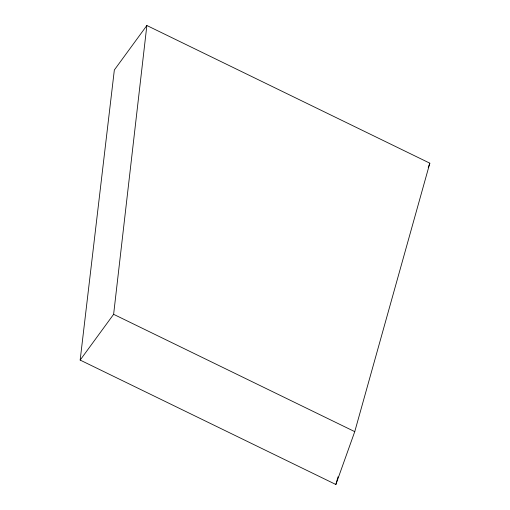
<?xml version="1.0" encoding="UTF-8"?>
<svg xmlns="http://www.w3.org/2000/svg" width="510" height="510" viewBox="0 0 510 510"><rect width="100%" height="100%" fill="white"/><g stroke="black" fill="none" stroke-linecap="round" stroke-linejoin="round"><path stroke-width="0.76" d="M80.166 360.079L113.622 314.313L146.861 25.5L429.834 163.187L354.75 431.645L335.873 484.5L80.166 360.079L114.342 69.985L146.861 25.5M335.873 484.5L338.022 476.831M428.234 167.656L429.834 163.187M113.622 314.313L354.75 431.645"/></g></svg>
